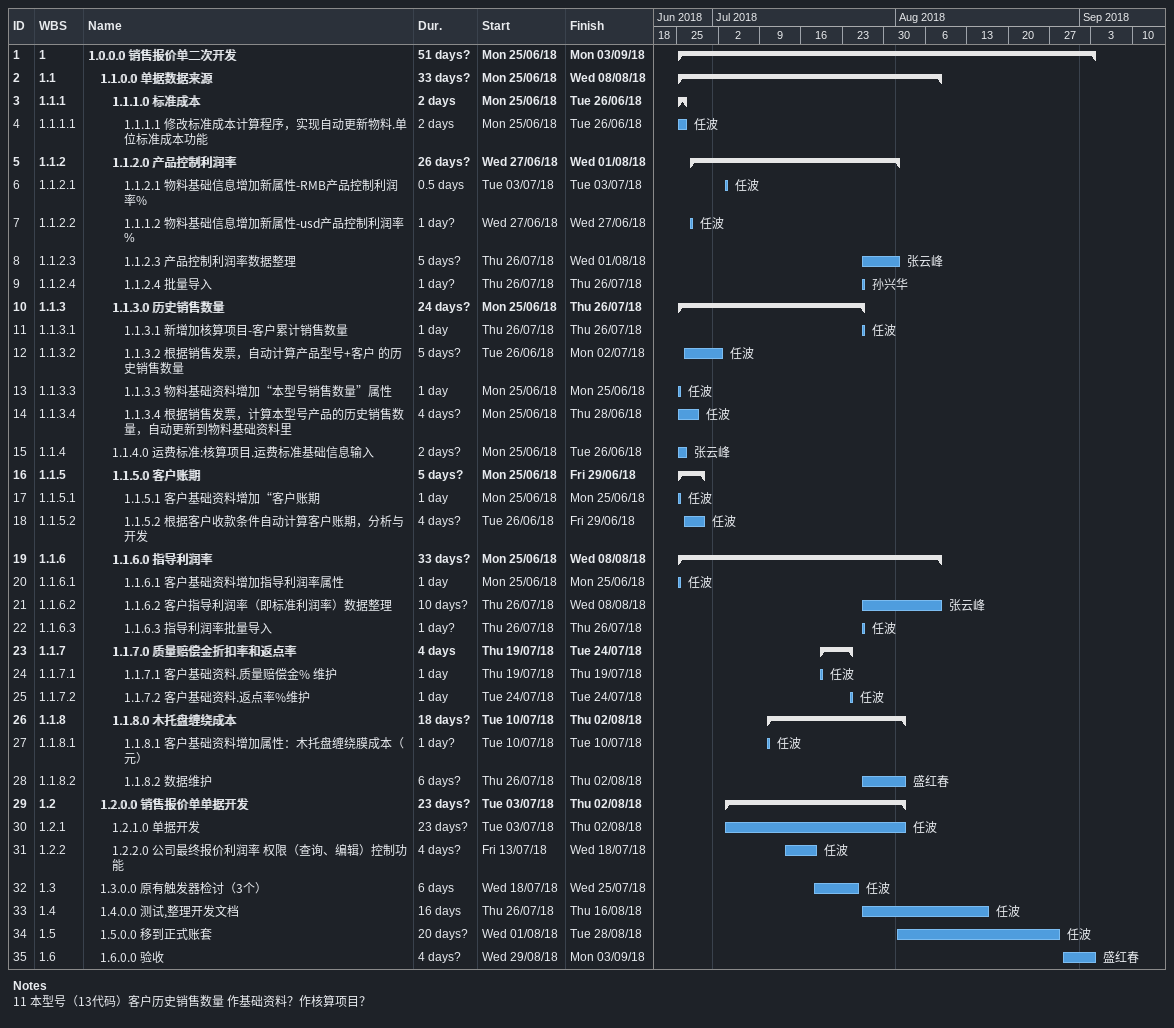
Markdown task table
| ID | WBS | Task | Duration | Start | Finish | Resources |
|---|---|---|---|---|---|---|
| 1 | 1 | **1.0.0.0 销售报价单二次开发** | 51d? | 2018-06-25 | 2018-09-03 |  |
| 2 | 1.1 | **1.1.0.0 单据数据来源** | 33d? | 2018-06-25 | 2018-08-08 |  |
| 3 | 1.1.1 | **1.1.1.0 标准成本** | 2d | 2018-06-25 | 2018-06-26 |  |
| 4 | 1.1.1.1 | 1.1.1.1 修改标准成本计算程序，实现自动更新物料.单位标准成本功能 | 2d | 2018-06-25 | 2018-06-26 | 任波 |
| 5 | 1.1.2 | **1.1.2.0 产品控制利润率** | 26d? | 2018-06-27 | 2018-08-01 |  |
| 6 | 1.1.2.1 | 1.1.2.1 物料基础信息增加新属性-RMB产品控制利润率% | 0.5d | 2018-07-03 | 2018-07-03 | 任波 |
| 7 | 1.1.2.2 | 1.1.1.2 物料基础信息增加新属性-usd产品控制利润率% | 1d? | 2018-06-27 | 2018-06-27 | 任波 |
| 8 | 1.1.2.3 | 1.1.2.3 产品控制利润率数据整理 | 5d? | 2018-07-26 | 2018-08-01 | 张云峰 |
| 9 | 1.1.2.4 | 1.1.2.4 批量导入 | 1d? | 2018-07-26 | 2018-07-26 | 孙兴华 |
| 10 | 1.1.3 | **1.1.3.0 历史销售数量** | 24d? | 2018-06-25 | 2018-07-26 |  |
| 11 | 1.1.3.1 | 1.1.3.1 新增加核算项目-客户累计销售数量 | 1d | 2018-07-26 | 2018-07-26 | 任波 |
| 12 | 1.1.3.2 | 1.1.3.2 根据销售发票，自动计算产品型号+客户 的历史销售数量 | 5d? | 2018-06-26 | 2018-07-02 | 任波 |
| 13 | 1.1.3.3 | 1.1.3.3 物料基础资料增加“本型号销售数量”属性 | 1d | 2018-06-25 | 2018-06-25 | 任波 |
| 14 | 1.1.3.4 | 1.1.3.4 根据销售发票，计算本型号产品的历史销售数量，自动更新到物料基础资料里 | 4d? | 2018-06-25 | 2018-06-28 | 任波 |
| 15 | 1.1.4 | 1.1.4.0 运费标准:核算项目.运费标准基础信息输入 | 2d? | 2018-06-25 | 2018-06-26 | 张云峰 |
| 16 | 1.1.5 | **1.1.5.0 客户账期** | 5d? | 2018-06-25 | 2018-06-29 |  |
| 17 | 1.1.5.1 | 1.1.5.1 客户基础资料增加“客户账期 | 1d | 2018-06-25 | 2018-06-25 | 任波 |
| 18 | 1.1.5.2 | 1.1.5.2 根据客户收款条件自动计算客户账期，分析与开发 | 4d? | 2018-06-26 | 2018-06-29 | 任波 |
| 19 | 1.1.6 | **1.1.6.0 指导利润率** | 33d? | 2018-06-25 | 2018-08-08 |  |
| 20 | 1.1.6.1 | 1.1.6.1 客户基础资料增加指导利润率属性 | 1d | 2018-06-25 | 2018-06-25 | 任波 |
| 21 | 1.1.6.2 | 1.1.6.2 客户指导利润率（即标准利润率）数据整理 | 10d? | 2018-07-26 | 2018-08-08 | 张云峰 |
| 22 | 1.1.6.3 | 1.1.6.3 指导利润率批量导入 | 1d? | 2018-07-26 | 2018-07-26 | 任波 |
| 23 | 1.1.7 | **1.1.7.0 质量赔偿金折扣率和返点率** | 4d | 2018-07-19 | 2018-07-24 |  |
| 24 | 1.1.7.1 | 1.1.7.1 客户基础资料.质量赔偿金% 维护 | 1d | 2018-07-19 | 2018-07-19 | 任波 |
| 25 | 1.1.7.2 | 1.1.7.2 客户基础资料.返点率%维护 | 1d | 2018-07-24 | 2018-07-24 | 任波 |
| 26 | 1.1.8 | **1.1.8.0 木托盘缠绕成本** | 18d? | 2018-07-10 | 2018-08-02 |  |
| 27 | 1.1.8.1 | 1.1.8.1 客户基础资料增加属性：木托盘缠绕膜成本（元） | 1d? | 2018-07-10 | 2018-07-10 | 任波 |
| 28 | 1.1.8.2 | 1.1.8.2 数据维护 | 6d? | 2018-07-26 | 2018-08-02 | 盛红春 |
| 29 | 1.2 | **1.2.0.0 销售报价单单据开发** | 23d? | 2018-07-03 | 2018-08-02 |  |
| 30 | 1.2.1 | 1.2.1.0 单据开发 | 23d? | 2018-07-03 | 2018-08-02 | 任波 |
| 31 | 1.2.2 | 1.2.2.0 公司最终报价利润率 权限（查询、编辑）控制功能 | 4d? | 2018-07-13 | 2018-07-18 | 任波 |
| 32 | 1.3 | 1.3.0.0 原有触发器检讨（3个） | 6d | 2018-07-18 | 2018-07-25 | 任波 |
| 33 | 1.4 | 1.4.0.0 测试,整理开发文档 | 16d | 2018-07-26 | 2018-08-16 | 任波 |
| 34 | 1.5 | 1.5.0.0 移到正式账套 | 20d? | 2018-08-01 | 2018-08-28 | 任波 |
| 35 | 1.6 | 1.6.0.0 验收 | 4d? | 2018-08-29 | 2018-09-03 | 盛红春 |

Notes
- 11: 本型号（13代码）客户历史销售数量 作基础资料？ 作核算项目？
